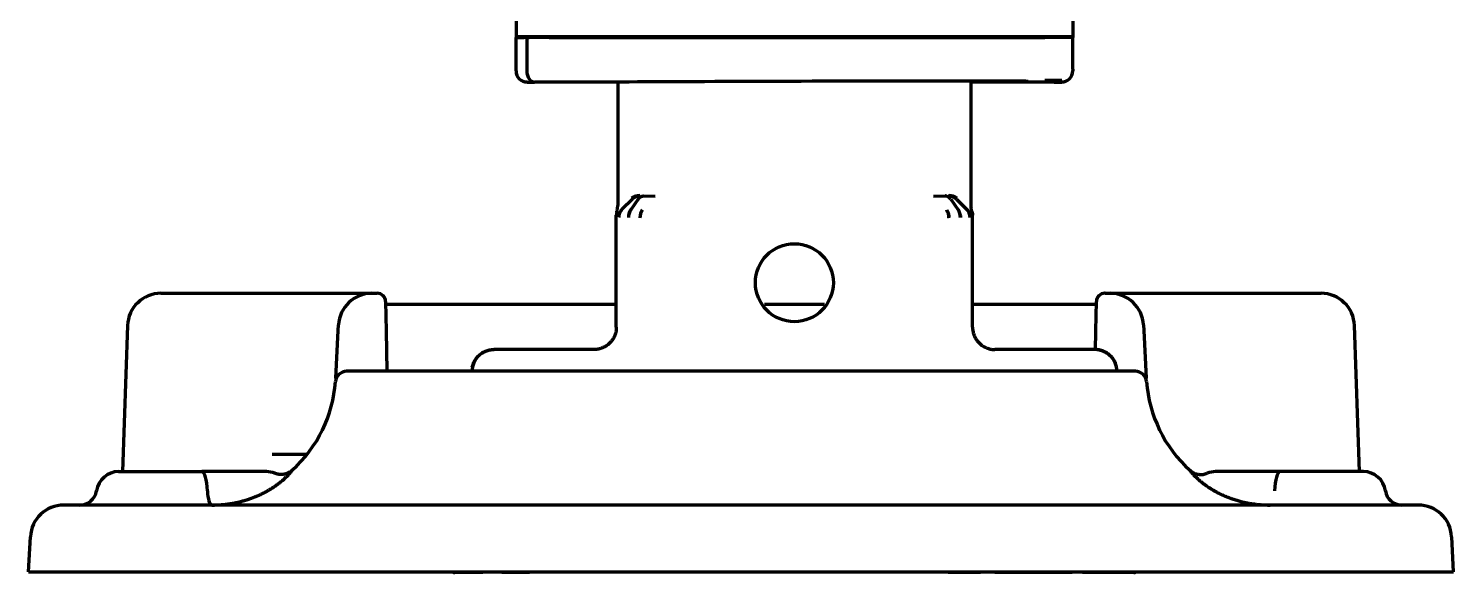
# Model space of a CAD drawing. Header units: inches. Extents: x -2983 to 7024, y 422 to 5529.
# Drawn here: x 6058.8 to 6186.8, y 2093.3 to 2142.1 of the extents above; entities that cross this region are included whole.
import ezdxf

# ---------------------------------------------------------------- set-up
doc = ezdxf.new("R2010")
doc.units = ezdxf.units.IN

msp = doc.modelspace()

# ---------------------------------------------------------------- linework, layer by layer
at = {"linetype": 'Continuous', "lineweight": 70}
for p, q in [((6152.62, 2271.89), (6152.62, 2141.39)), ((6102.62, 2218.45), (6102.62, 2141.39)), ((6102.62, 2141.39), (6102.62, 2141.34)), ((6104.42, 2141.39), (6102.62, 2141.39)), ((6102.62, 2141.34), (6103.36, 2141.34)), ((6102.62, 2138.35), (6102.62, 2141.34)), ((6103.58, 2141.34), (6103.36, 2141.34)), ((6103.58, 2141.34), (6103.81, 2141.34)), ((6103.58, 2141.34), (6103.58, 2138.34)), ((6103.58, 2141.34), (6103.58, 2138.34)), ((6103.72, 2141.34), (6103.87, 2141.39)), ((6105.58, 2141.34), (6103.81, 2141.34)), ((6150.82, 2141.39), (6104.42, 2141.39)), ((6104.88, 2141.39), (6104.73, 2141.34)), ((6105.58, 2141.34), (6150.12, 2141.34)), ((6106.34, 2141.39), (6106.23, 2141.34)), ((6106.34, 2141.39), (6106.23, 2141.34)), ((6115.15, 2141.34), (6115, 2141.39)), ((6130, 2141.34), (6129.85, 2141.39)), ((6145.56, 2141.34), (6145.41, 2141.39)), ((6152.62, 2141.34), (6150.12, 2141.34)), ((6152.62, 2141.39), (6150.82, 2141.39)), ((6151.52, 2141.34), (6151.37, 2141.39)), ((6152.62, 2141.4), (6152.62, 2141.34)), ((6152.62, 2138.49), (6152.62, 2141.34)), ((6152.62, 2138.49), (6152.62, 2138.35)), ((6104.06, 2137.34), (6104.29, 2137.34)), ((6112.78, 2137.34), (6104.29, 2137.34)), ((6112.78, 2137.34), (6104.29, 2137.34)), ((6111.75, 2137.34), (6111.75, 2126.26)), ((6143.5, 2126.26), (6143.5, 2137.43)), ((6150.96, 2137.34), (6143.5, 2137.34)), ((6150.96, 2137.34), (6143.5, 2137.34)), ((6150.96, 2137.34), (6151.19, 2137.34)), ((6113.07, 2126.84), (6112.13, 2125.9)), ((6113.59, 2126.82), (6112.92, 2125.88)), ((6114.08, 2127.12), (6115.12, 2127.1)), ((6140.13, 2127.1), (6141.17, 2127.12)), ((6141.66, 2126.82), (6142.33, 2125.88)), ((6142.18, 2126.84), (6143.12, 2125.9)), ((6111.62, 2115.34), (6111.62, 2125.4)), ((6112.92, 2125.88), (6112.92, 2125.88)), ((6142.33, 2125.88), (6142.33, 2125.88)), ((6143.62, 2115.34), (6143.62, 2125.4)), ((6070.72, 2118.39), (6076.22, 2118.39)), ((6076.22, 2118.39), (6083.67, 2118.39)), ((6083.67, 2118.39), (6089.67, 2118.39)), ((6089.67, 2118.39), (6090.12, 2118.39)), ((6090.12, 2118.39), (6090.15, 2118.39)), ((6090.9, 2117.66), (6090.95, 2115.02)), ((6111.62, 2117.39), (6090.91, 2117.39)), ((6130.32, 2117.39), (6124.93, 2117.39)), ((6154.74, 2117.39), (6143.62, 2117.39)), ((6154.7, 2115.02), (6154.75, 2117.66)), ((6155.53, 2118.39), (6155.5, 2118.39)), ((6155.53, 2118.39), (6155.98, 2118.39)), ((6155.98, 2118.39), (6161.97, 2118.39)), ((6161.97, 2118.39), (6169.43, 2118.39)), ((6169.43, 2118.39), (6174.93, 2118.39)), ((6067.72, 2115.5), (6067.27, 2102.39)), ((6086.42, 2110.76), (6086.65, 2115.05)), ((6086.65, 2115.05), (6086.68, 2115.55)), ((6090.95, 2115.02), (6091.01, 2111.39)), ((6154.67, 2113.25), (6154.7, 2115.02)), ((6158.97, 2115.55), (6159, 2115.05)), ((6159, 2115.05), (6159.22, 2110.76)), ((6178.38, 2102.39), (6177.93, 2115.5)), ((6109.62, 2113.34), (6100.64, 2113.34)), ((6154.61, 2113.34), (6145.62, 2113.34)), ((6158.25, 2111.39), (6087.4, 2111.39)), ((6082.82, 2103.94), (6080.72, 2103.94)), ((6083.85, 2103.94), (6082.82, 2103.94)), ((6066.92, 2102.39), (6074.38, 2102.39)), ((6178.73, 2102.39), (6171.27, 2102.39)), ((6183.66, 2099.39), (6061.99, 2099.39)), ((6058.82, 2093.39), (6058.99, 2096.55)), ((6186.82, 2093.39), (6186.66, 2096.55)), ((6058.82, 2093.39), (6186.82, 2093.39)), ((6099.62, 2093.34), (6097.12, 2093.34)), ((6103.84, 2093.34), (6101.33, 2093.34)), ((6144.35, 2093.34), (6141.43, 2093.34)), ((6152.57, 2093.34), (6145.61, 2093.34)), ((6158.12, 2093.34), (6153.49, 2093.34))]:
    msp.add_line(p, q, dxfattribs=at)
msp.add_circle((6127.62, 2119.34), 3.5, dxfattribs=at)
for centre, radius, start, end in [((6070.72, 2115.39), 3, 90, 178), ((6089.67, 2115.39), 3, 90, 177), ((6090.15, 2117.64), 0.75, 1, 90), ((6155.5, 2117.64), 0.75, 90, 179), ((6155.98, 2115.39), 3, 3, 90), ((6174.93, 2115.39), 3, 2, 90), ((6087.4, 2110.39), 1, 90, 175.5883), ((6158.25, 2110.39), 1, 4.4117, 90), ((6074.44, 2111.39), 12, 312.3399, 355.5883), ((6171.21, 2111.39), 12, 184.4117, 227.6601), ((6066.92, 2100.39), 2, 90, 171.7868), ((6178.73, 2100.39), 2, 8.2132, 90), ((6063.45, 2100.89), 1.5, 270, 351.7868), ((6182.19, 2100.89), 1.5, 188.2132, 270), ((6061.99, 2096.39), 3, 90, 177), ((6183.66, 2096.39), 3, 3, 90), ((6097.12, 2093.84), 0.5, 244.1573, 270), ((6158.12, 2093.84), 0.5, 270, 295.8427)]:
    msp.add_arc(centre, radius, start, end, dxfattribs=at)
for centre, major_axis, ratio, start_param, end_param in [((6103.62, 2138.35), (-1, 0), 0.999995, 0, 1.567711), ((6104.29, 2138.34), (0, 1), 0.707107, 1.570796, 3.141593), ((6104.29, 2138.34), (0, 1), 0.707107, 1.570796, 3.141593), ((6151.62, 2138.35), (-1, 0), 0.999995, 1.573882, 3.141593), ((6105.12, 2137.34), (-1.5, 0), 0.003085, 0.00001, 0.785408), ((6127.62, 2137.34), (21, 0.06), 0.003085, 5.569494, 8.63937), ((6150.13, 2137.48), (1.5, 0), 0.003085, 6.283176, 7.853972), ((6150.13, 2137.34), (1.5, 0), 0.003085, 5.497778, 6.283176), ((6113.77, 2126.13), (-0.707, -0.707), 0.999695, 3.927142, 4.71239), ((6113.42, 2125.18), (-0.017, -1), 0.707053, 3.945502, 4.724738), ((6114.45, 2125.16), (-0.01, -1), 0.707088, 3.940402, 4.719667), ((6140.8, 2125.16), (0.01, -1), 0.707088, 1.563519, 2.342782), ((6141.83, 2125.18), (0.017, -1), 0.707053, 1.558447, 2.337683), ((6142.41, 2125.19), (0.508, -0.861), 0.999795, 1.037568, 1.82282), ((6100.64, 2111.34), (1.41, 1.41), 0.999695, 0.78555, 2.330252), ((6154.61, 2111.34), (-1.41, 1.41), 0.999695, 3.952934, 5.497635), ((6074.38, 2100.39), (0, -2), 0.263465, 1.714146, 3.141593), ((6080.19, 2100.39), (0, -2), 1, 2.752772, 3.14159), ((6165.46, 2100.39), (0, 2), 1, 0, 0.388814), ((6171.27, 2100.39), (0, -2), 0.263455, 3.141593, 4.569043), ((6075.29, 2100.89), (0, 1.5), 0.263454, 1.714146, 3.141591)]:
    msp.add_ellipse(centre, major_axis=major_axis, ratio=ratio, start_param=start_param, end_param=end_param, dxfattribs=at)
for points, knots in [([(6111.67, 2125.69), (6111.69, 2125.78), (6111.71, 2125.87), (6111.74, 2126.02), (6111.74, 2126.09), (6111.75, 2126.18), (6111.75, 2126.21), (6111.75, 2126.23), (6111.75, 2126.24), (6111.75, 2126.25), (6111.75, 2126.25), (6111.75, 2126.26)], [0, 0, 0, 0, 0.5, 0.5, 0.75, 0.875, 0.9375, 0.9375, 0.96875, 0.96875, 1, 1, 1, 1]), ([(6113.76, 2127.15), (6113.68, 2127.15), (6113.61, 2127.15), (6113.47, 2127.13), (6113.4, 2127.11), (6113.3, 2127.08), (6113.27, 2127.07), (6113.21, 2127.05), (6113.18, 2127.03), (6113.13, 2127), (6113.1, 2126.99), (6113.05, 2126.95), (6113.02, 2126.93), (6112.99, 2126.91)], [0, 0, 0, 0, 0.25, 0.25, 0.5, 0.5, 0.625, 0.625, 0.75, 0.75, 0.875, 0.875, 1, 1, 1, 1]), ([(6113.59, 2126.82), (6113.62, 2126.87), (6113.65, 2126.91), (6113.7, 2126.96), (6113.71, 2126.97), (6113.73, 2126.98), (6113.74, 2126.99), (6113.77, 2127.01), (6113.79, 2127.03), (6113.86, 2127.07), (6113.9, 2127.09), (6113.96, 2127.1), (6113.97, 2127.11), (6113.99, 2127.11), (6113.99, 2127.11), (6113.99, 2127.11), (6114, 2127.11), (6114.01, 2127.11), (6114.04, 2127.12), (6114.06, 2127.12), (6114.08, 2127.12)], [0, 0, 0, 0, 0.25, 0.25, 0.3125, 0.3125, 0.375, 0.375, 0.5, 0.5, 0.75, 0.75, 0.8125, 0.828125, 0.828125, 0.84375, 0.84375, 0.875, 0.875, 1, 1, 1, 1]), ([(6141.66, 2126.82), (6141.63, 2126.87), (6141.59, 2126.91), (6141.54, 2126.97), (6141.52, 2126.98), (6141.49, 2127.01), (6141.48, 2127.01), (6141.46, 2127.03), (6141.45, 2127.03), (6141.39, 2127.07), (6141.35, 2127.08), (6141.29, 2127.1), (6141.28, 2127.11), (6141.26, 2127.11), (6141.26, 2127.11), (6141.25, 2127.11), (6141.25, 2127.11), (6141.24, 2127.11), (6141.21, 2127.12), (6141.19, 2127.12), (6141.17, 2127.12)], [0, 0, 0, 0, 0.25, 0.25, 0.375, 0.375, 0.4375, 0.4375, 0.5, 0.5, 0.75, 0.75, 0.8125, 0.828125, 0.828125, 0.84375, 0.84375, 0.875, 0.875, 1, 1, 1, 1]), ([(6142.18, 2126.84), (6142.13, 2126.89), (6142.03, 2126.97), (6141.92, 2127.03), (6141.8, 2127.08), (6141.73, 2127.1), (6141.65, 2127.12), (6141.63, 2127.12), (6141.6, 2127.12), (6141.59, 2127.13), (6141.58, 2127.13), (6141.54, 2127.13), (6141.51, 2127.13), (6141.47, 2127.13)], [0, 0, 0, 0, 0.25, 0.5, 0.5, 0.75, 0.75, 0.8125, 0.84375, 0.84375, 0.875, 0.875, 1, 1, 1, 1]), ([(6142.25, 2126.91), (6142.2, 2126.95), (6142.15, 2126.99), (6142.04, 2127.05), (6141.98, 2127.07), (6141.85, 2127.11), (6141.78, 2127.13), (6141.64, 2127.15), (6141.57, 2127.15), (6141.49, 2127.15)], [0, 0, 0, 0, 0.25, 0.25, 0.5, 0.5, 0.75, 0.75, 1, 1, 1, 1]), ([(6143.58, 2125.69), (6143.55, 2125.78), (6143.53, 2125.87), (6143.51, 2126.02), (6143.51, 2126.09), (6143.5, 2126.18), (6143.5, 2126.21), (6143.5, 2126.23), (6143.5, 2126.24), (6143.5, 2126.25), (6143.5, 2126.25), (6143.5, 2126.26)], [0, 0, 0, 0, 0.5, 0.5, 0.75, 0.875, 0.9375, 0.9375, 0.96875, 0.96875, 1, 1, 1, 1]), ([(6111.67, 2125.69), (6111.67, 2125.69), (6111.67, 2125.69), (6111.66, 2125.66), (6111.65, 2125.62), (6111.63, 2125.55), (6111.63, 2125.47), (6111.62, 2125.43), (6111.62, 2125.4)], [0, 0, 0, 0, 0.000031, 0.000031, 0.250024, 0.500016, 0.750008, 1, 1, 1, 1]), ([(6112.13, 2125.9), (6112.08, 2125.85), (6112.04, 2125.8), (6111.97, 2125.69), (6111.94, 2125.63), (6111.89, 2125.51), (6111.87, 2125.45), (6111.84, 2125.32), (6111.83, 2125.26), (6111.83, 2125.19)], [0, 0, 0, 0, 0.25, 0.25, 0.5, 0.5, 0.75, 0.75, 1, 1, 1, 1]), ([(6113.95, 2125.86), (6113.95, 2125.86), (6113.95, 2125.86), (6113.94, 2125.84), (6113.9, 2125.79), (6113.86, 2125.71), (6113.83, 2125.63), (6113.8, 2125.54), (6113.77, 2125.45), (6113.76, 2125.35), (6113.75, 2125.26), (6113.74, 2125.19), (6113.74, 2125.16)], [0, 0, 0, 0, 0.00004, 0.00004, 0.125035, 0.25003, 0.375025, 0.50002, 0.625015, 0.75001, 0.875005, 1, 1, 1, 1]), ([(6141.3, 2125.86), (6141.3, 2125.86), (6141.3, 2125.86), (6141.31, 2125.84), (6141.34, 2125.79), (6141.38, 2125.71), (6141.42, 2125.63), (6141.45, 2125.54), (6141.47, 2125.45), (6141.49, 2125.35), (6141.5, 2125.26), (6141.5, 2125.19), (6141.51, 2125.16)], [0, 0, 0, 0, 0.000028, 0.000028, 0.125025, 0.250021, 0.375018, 0.500014, 0.625011, 0.750007, 0.875004, 1, 1, 1, 1]), ([(6143.12, 2125.9), (6143.17, 2125.85), (6143.21, 2125.8), (6143.26, 2125.72), (6143.28, 2125.69), (6143.31, 2125.63), (6143.33, 2125.6), (6143.36, 2125.51), (6143.38, 2125.45), (6143.4, 2125.36), (6143.41, 2125.32), (6143.41, 2125.28), (6143.41, 2125.27), (6143.41, 2125.26), (6143.41, 2125.25), (6143.41, 2125.22), (6143.41, 2125.21), (6143.41, 2125.19)], [0, 0, 0, 0, 0.25, 0.25, 0.375, 0.375, 0.5, 0.5, 0.75, 0.75, 0.875, 0.875, 0.90625, 0.90625, 0.9375, 0.9375, 1, 1, 1, 1]), ([(6143.58, 2125.69), (6143.58, 2125.69), (6143.58, 2125.69), (6143.59, 2125.66), (6143.6, 2125.62), (6143.61, 2125.55), (6143.62, 2125.47), (6143.62, 2125.43), (6143.62, 2125.4)], [0, 0, 0, 0, 0.000031, 0.000031, 0.250024, 0.500016, 0.750008, 1, 1, 1, 1]), ([(6098.69, 2111.77), (6098.7, 2111.82), (6098.71, 2111.87), (6098.73, 2111.95), (6098.74, 2111.98), (6098.77, 2112.05), (6098.78, 2112.08), (6098.84, 2112.23), (6098.9, 2112.34), (6099.01, 2112.51), (6099.05, 2112.56), (6099.11, 2112.63), (6099.13, 2112.66), (6099.18, 2112.71), (6099.2, 2112.73), (6099.32, 2112.85), (6099.42, 2112.93), (6099.55, 2113.02), (6099.58, 2113.04), (6099.62, 2113.06), (6099.64, 2113.07), (6099.67, 2113.09), (6099.74, 2113.13), (6099.81, 2113.16), (6099.99, 2113.24), (6100.12, 2113.28), (6100.28, 2113.31), (6100.31, 2113.32), (6100.38, 2113.33), (6100.41, 2113.33), (6100.51, 2113.34), (6100.57, 2113.34), (6100.64, 2113.34)], [0, 0, 0, 0, 0.056381, 0.056381, 0.092674, 0.092674, 0.128967, 0.128967, 0.274139, 0.274139, 0.346725, 0.346725, 0.383018, 0.383018, 0.419312, 0.419312, 0.564484, 0.564484, 0.600777, 0.600777, 0.618923, 0.618923, 0.63707, 0.709656, 0.709656, 0.854828, 0.854828, 0.891121, 0.891121, 0.927414, 0.927414, 1, 1, 1, 1]), ([(6156.55, 2111.83), (6156.54, 2111.86), (6156.53, 2111.89), (6156.51, 2111.95), (6156.5, 2111.98), (6156.48, 2112.05), (6156.47, 2112.08), (6156.41, 2112.23), (6156.35, 2112.34), (6156.24, 2112.51), (6156.2, 2112.56), (6156.14, 2112.63), (6156.11, 2112.66), (6156.07, 2112.71), (6156.05, 2112.73), (6155.93, 2112.85), (6155.83, 2112.93), (6155.7, 2113.02), (6155.67, 2113.04), (6155.63, 2113.06), (6155.61, 2113.07), (6155.58, 2113.09), (6155.51, 2113.13), (6155.44, 2113.16), (6155.26, 2113.24), (6155.13, 2113.28), (6154.97, 2113.31), (6154.94, 2113.32), (6154.87, 2113.33), (6154.84, 2113.33), (6154.74, 2113.34), (6154.68, 2113.34), (6154.61, 2113.34)], [0, 0, 0, 0, 0.035877, 0.035877, 0.072958, 0.072958, 0.11004, 0.11004, 0.258367, 0.258367, 0.33253, 0.33253, 0.369612, 0.369612, 0.406693, 0.406693, 0.55502, 0.55502, 0.592102, 0.592102, 0.610642, 0.610642, 0.629183, 0.703347, 0.703347, 0.851673, 0.851673, 0.888755, 0.888755, 0.925837, 0.925837, 1, 1, 1, 1]), ([(6078.6, 2102.39), (6078.27, 2102.39), (6077.94, 2102.39), (6077.44, 2102.39), (6077.28, 2102.39), (6076.94, 2102.39), (6076.77, 2102.39), (6076.42, 2102.39), (6076.24, 2102.39), (6075.98, 2102.39), (6075.89, 2102.39), (6075.71, 2102.39), (6075.61, 2102.39), (6075.34, 2102.39), (6075.15, 2102.39), (6074.77, 2102.39), (6074.58, 2102.39), (6074.38, 2102.39)], [0, 0, 0, 0, 0.25, 0.25, 0.375, 0.375, 0.5, 0.5, 0.625, 0.625, 0.6875, 0.6875, 0.75, 0.75, 0.875, 0.875, 1, 1, 1, 1]), ([(6080.19, 2102.39), (6080.19, 2102.39), (6080.18, 2102.39), (6080.15, 2102.39), (6080.12, 2102.39), (6080.06, 2102.39), (6080.01, 2102.39), (6079.94, 2102.39), (6079.91, 2102.39), (6079.87, 2102.39), (6079.86, 2102.39), (6079.82, 2102.39), (6079.81, 2102.39), (6079.73, 2102.39), (6079.65, 2102.39), (6079.49, 2102.39), (6079.4, 2102.39), (6079.27, 2102.39), (6079.25, 2102.39), (6079.19, 2102.39), (6079.17, 2102.39), (6079.09, 2102.39), (6079.03, 2102.39), (6078.86, 2102.39), (6078.73, 2102.39), (6078.6, 2102.39)], [0, 0, 0, 0, 0.120168, 0.120168, 0.245859, 0.245859, 0.371549, 0.371549, 0.434394, 0.434394, 0.465816, 0.465816, 0.497239, 0.497239, 0.622929, 0.622929, 0.74862, 0.74862, 0.780042, 0.780042, 0.811465, 0.811465, 0.87431, 0.87431, 1, 1, 1, 1]), ([(6081.04, 2101.14), (6081.05, 2101.14), (6081.06, 2101.15), (6081.08, 2101.17), (6081.1, 2101.18), (6081.12, 2101.2), (6081.14, 2101.21), (6081.17, 2101.23), (6081.19, 2101.24), (6081.21, 2101.26), (6081.23, 2101.27), (6081.25, 2101.29), (6081.27, 2101.3), (6081.29, 2101.32), (6081.31, 2101.33), (6081.33, 2101.35), (6081.35, 2101.36), (6081.37, 2101.38), (6081.39, 2101.39), (6081.41, 2101.41), (6081.43, 2101.42), (6081.45, 2101.44), (6081.47, 2101.46), (6081.49, 2101.47), (6081.5, 2101.49), (6081.52, 2101.5), (6081.54, 2101.52), (6081.56, 2101.53), (6081.58, 2101.55), (6081.6, 2101.56), (6081.61, 2101.58), (6081.63, 2101.59), (6081.65, 2101.6), (6081.67, 2101.62), (6081.68, 2101.63), (6081.7, 2101.65), (6081.76, 2101.7), (6081.86, 2101.79), (6081.98, 2101.91), (6082.08, 2102.01), (6082.18, 2102.11), (6082.27, 2102.21), (6082.34, 2102.29), (6082.4, 2102.36), (6082.43, 2102.4), (6082.45, 2102.42), (6082.46, 2102.44), (6082.47, 2102.45), (6082.48, 2102.46), (6082.49, 2102.47), (6082.49, 2102.48), (6082.5, 2102.49), (6082.5, 2102.5), (6082.51, 2102.5), (6082.51, 2102.51), (6082.52, 2102.51), (6082.52, 2102.52), (6082.52, 2102.52), (6082.52, 2102.52), (6082.52, 2102.52), (6082.52, 2102.52), (6082.52, 2102.52)], [0, 0, 0, 0, 0.005981, 0.011979, 0.017993, 0.024024, 0.030072, 0.036136, 0.042216, 0.048312, 0.054424, 0.060552, 0.066696, 0.072855, 0.07903, 0.085221, 0.091427, 0.097648, 0.103885, 0.110137, 0.116404, 0.122686, 0.128984, 0.135296, 0.141623, 0.147964, 0.154321, 0.160692, 0.167078, 0.173478, 0.179893, 0.186322, 0.192766, 0.199223, 0.205695, 0.212182, 0.218682, 0.277307, 0.334296, 0.389687, 0.443531, 0.513013, 0.578894, 0.641314, 0.700366, 0.720227, 0.739948, 0.759533, 0.778983, 0.798302, 0.817491, 0.83655, 0.855481, 0.874285, 0.892964, 0.911522, 0.92996, 0.94828, 0.966483, 0.984571, 1, 1, 1, 1]), ([(6163.13, 2102.52), (6163.13, 2102.52), (6163.13, 2102.52), (6163.13, 2102.52), (6163.13, 2102.52), (6163.13, 2102.52), (6163.13, 2102.52), (6163.13, 2102.51), (6163.13, 2102.51), (6163.13, 2102.51), (6163.14, 2102.51), (6163.14, 2102.51), (6163.14, 2102.5), (6163.14, 2102.5), (6163.14, 2102.5), (6163.15, 2102.49), (6163.16, 2102.48), (6163.17, 2102.46), (6163.19, 2102.43), (6163.22, 2102.4), (6163.25, 2102.36), (6163.31, 2102.29), (6163.38, 2102.21), (6163.47, 2102.11), (6163.56, 2102.01), (6163.67, 2101.91), (6163.79, 2101.79), (6163.89, 2101.7), (6163.97, 2101.63), (6164, 2101.6), (6164.04, 2101.57), (6164.08, 2101.54), (6164.11, 2101.51), (6164.15, 2101.48), (6164.19, 2101.45), (6164.23, 2101.42), (6164.27, 2101.39), (6164.31, 2101.36), (6164.35, 2101.32), (6164.39, 2101.29), (6164.44, 2101.26), (6164.48, 2101.23), (6164.52, 2101.2), (6164.57, 2101.17), (6164.6, 2101.15), (6164.61, 2101.14)], [0, 0, 0, 0, 0.029105, 0.038847, 0.048609, 0.058391, 0.068194, 0.078018, 0.087864, 0.09773, 0.107619, 0.117529, 0.127462, 0.137417, 0.147396, 0.157398, 0.192275, 0.227923, 0.264352, 0.301579, 0.36045, 0.422688, 0.488383, 0.557676, 0.611378, 0.666619, 0.723453, 0.781915, 0.795247, 0.808519, 0.821731, 0.834881, 0.84797, 0.860996, 0.87396, 0.886861, 0.899697, 0.912469, 0.925176, 0.937816, 0.95039, 0.962897, 0.975334, 0.987703, 1, 1, 1, 1]), ([(6163.13, 2102.52), (6163.18, 2102.47), (6163.24, 2102.43), (6163.36, 2102.34), (6163.43, 2102.31), (6163.56, 2102.24), (6163.63, 2102.22), (6163.77, 2102.17), (6163.84, 2102.16), (6163.98, 2102.14), (6164.06, 2102.13), (6164.2, 2102.13), (6164.27, 2102.13), (6164.4, 2102.15), (6164.46, 2102.17), (6164.59, 2102.2), (6164.65, 2102.22), (6164.7, 2102.24)], [0, 0, 0, 0, 0.125, 0.125, 0.25, 0.25, 0.375, 0.375, 0.5, 0.5, 0.625, 0.625, 0.75, 0.75, 0.875, 0.875, 1, 1, 1, 1]), ([(6167.05, 2102.39), (6167.01, 2102.39), (6166.98, 2102.39), (6166.92, 2102.39), (6166.82, 2102.39), (6166.74, 2102.39), (6166.56, 2102.39), (6166.46, 2102.39), (6166.31, 2102.39), (6166.26, 2102.39), (6166.19, 2102.39), (6166.17, 2102.39), (6166.12, 2102.39), (6166.02, 2102.39), (6165.92, 2102.39), (6165.82, 2102.39), (6165.79, 2102.39), (6165.75, 2102.39), (6165.74, 2102.39), (6165.71, 2102.39), (6165.7, 2102.39), (6165.63, 2102.39), (6165.59, 2102.39), (6165.53, 2102.39), (6165.5, 2102.39), (6165.47, 2102.39), (6165.46, 2102.39), (6165.46, 2102.39)], [0, 0, 0, 0, 0.031409, 0.031409, 0.062818, 0.125636, 0.125636, 0.251273, 0.251273, 0.314091, 0.314091, 0.3455, 0.3455, 0.376909, 0.502546, 0.502546, 0.565364, 0.565364, 0.596773, 0.596773, 0.628182, 0.628182, 0.753819, 0.753819, 0.879455, 0.879455, 1, 1, 1, 1]), ([(6171.27, 2102.39), (6171.07, 2102.39), (6170.88, 2102.39), (6170.59, 2102.39), (6170.5, 2102.39), (6170.31, 2102.39), (6170.22, 2102.39), (6169.76, 2102.39), (6169.4, 2102.39), (6168.97, 2102.39), (6168.88, 2102.39), (6168.71, 2102.39), (6168.63, 2102.39), (6168.37, 2102.39), (6168.2, 2102.39), (6167.71, 2102.39), (6167.38, 2102.39), (6167.05, 2102.39)], [0, 0, 0, 0, 0.125, 0.125, 0.1875, 0.1875, 0.25, 0.25, 0.5, 0.5, 0.5625, 0.5625, 0.625, 0.625, 0.75, 0.75, 1, 1, 1, 1]), ([(6075.29, 2099.39), (6075.31, 2099.39), (6075.34, 2099.39), (6075.38, 2099.39), (6075.42, 2099.39), (6075.47, 2099.39), (6075.51, 2099.39), (6075.55, 2099.4), (6075.6, 2099.4), (6075.64, 2099.4), (6075.69, 2099.4), (6075.73, 2099.4), (6075.77, 2099.4), (6075.82, 2099.4), (6075.86, 2099.41), (6075.9, 2099.41), (6075.95, 2099.41), (6075.99, 2099.41), (6076.03, 2099.42), (6076.08, 2099.42), (6076.12, 2099.42), (6076.17, 2099.43), (6076.21, 2099.43), (6076.25, 2099.43), (6076.3, 2099.44), (6076.34, 2099.44), (6076.38, 2099.45), (6076.43, 2099.45), (6076.47, 2099.45), (6076.51, 2099.46), (6076.56, 2099.46), (6076.6, 2099.47), (6076.64, 2099.47), (6076.68, 2099.48), (6076.73, 2099.49), (6076.77, 2099.49), (6076.81, 2099.5), (6076.86, 2099.5), (6076.9, 2099.51), (6076.94, 2099.52), (6076.98, 2099.52), (6077.03, 2099.53), (6077.07, 2099.54), (6077.11, 2099.54), (6077.15, 2099.55), (6077.2, 2099.56), (6077.24, 2099.57), (6077.28, 2099.57), (6077.32, 2099.58), (6077.37, 2099.59), (6077.41, 2099.6), (6077.45, 2099.61), (6077.49, 2099.62), (6077.53, 2099.63), (6077.58, 2099.63), (6077.62, 2099.64), (6077.66, 2099.65), (6077.7, 2099.66), (6077.74, 2099.67), (6077.78, 2099.68), (6077.83, 2099.69), (6077.87, 2099.7), (6077.91, 2099.71), (6077.95, 2099.72), (6077.99, 2099.73), (6078.03, 2099.75), (6078.07, 2099.76), (6078.11, 2099.77), (6078.15, 2099.78), (6078.19, 2099.79), (6078.23, 2099.8), (6078.27, 2099.81), (6078.31, 2099.83), (6078.35, 2099.84), (6078.39, 2099.85), (6078.43, 2099.86), (6078.49, 2099.88), (6078.55, 2099.9), (6078.63, 2099.93), (6078.71, 2099.95), (6078.79, 2099.98), (6078.86, 2100.01), (6078.94, 2100.04), (6079.02, 2100.07), (6079.09, 2100.1), (6079.17, 2100.13), (6079.25, 2100.16), (6079.32, 2100.19), (6079.4, 2100.22), (6079.48, 2100.26), (6079.55, 2100.29), (6079.63, 2100.32), (6079.7, 2100.36), (6079.77, 2100.4), (6079.85, 2100.43), (6079.92, 2100.47), (6079.99, 2100.51), (6080.07, 2100.54), (6080.14, 2100.58), (6080.21, 2100.62), (6080.28, 2100.66), (6080.35, 2100.7), (6080.42, 2100.74), (6080.5, 2100.79), (6080.56, 2100.83), (6080.63, 2100.87), (6080.7, 2100.91), (6080.77, 2100.96), (6080.84, 2101), (6080.91, 2101.05), (6080.97, 2101.09), (6081.02, 2101.12), (6081.04, 2101.14)], [0, 0, 0, 0, 0.006366, 0.012739, 0.019119, 0.025506, 0.031899, 0.0383, 0.044708, 0.051122, 0.057542, 0.06397, 0.070404, 0.076844, 0.083291, 0.089744, 0.096204, 0.10267, 0.109142, 0.115621, 0.122106, 0.128598, 0.135096, 0.1416, 0.14811, 0.154627, 0.16115, 0.167679, 0.174215, 0.180756, 0.187304, 0.193857, 0.200417, 0.206983, 0.213555, 0.220133, 0.226717, 0.233307, 0.239902, 0.246504, 0.253112, 0.259725, 0.266344, 0.272969, 0.2796, 0.286236, 0.292878, 0.299525, 0.306178, 0.312837, 0.319501, 0.326171, 0.332846, 0.339527, 0.346213, 0.352904, 0.359602, 0.366304, 0.373012, 0.379725, 0.386443, 0.393167, 0.399896, 0.40663, 0.413369, 0.420114, 0.426863, 0.433618, 0.440378, 0.447143, 0.453913, 0.460688, 0.467469, 0.474254, 0.481044, 0.487839, 0.494639, 0.508034, 0.521492, 0.535014, 0.5486, 0.562249, 0.575962, 0.589737, 0.603575, 0.617475, 0.631436, 0.64546, 0.659546, 0.673693, 0.687901, 0.70217, 0.7165, 0.73089, 0.74534, 0.75985, 0.774421, 0.78905, 0.80374, 0.818488, 0.833295, 0.84816, 0.863085, 0.878067, 0.893108, 0.908207, 0.923363, 0.938576, 0.953847, 0.969175, 0.984559, 1, 1, 1, 1]), ([(6164.61, 2101.14), (6164.62, 2101.13), (6164.64, 2101.11), (6164.68, 2101.09), (6164.71, 2101.07), (6164.75, 2101.04), (6164.78, 2101.02), (6164.81, 2101), (6164.85, 2100.98), (6164.88, 2100.95), (6164.92, 2100.93), (6164.95, 2100.91), (6164.99, 2100.89), (6165.02, 2100.86), (6165.06, 2100.84), (6165.09, 2100.82), (6165.13, 2100.8), (6165.17, 2100.78), (6165.2, 2100.76), (6165.24, 2100.74), (6165.27, 2100.72), (6165.31, 2100.69), (6165.35, 2100.67), (6165.38, 2100.65), (6165.42, 2100.63), (6165.46, 2100.61), (6165.49, 2100.59), (6165.53, 2100.57), (6165.57, 2100.55), (6165.6, 2100.53), (6165.64, 2100.51), (6165.68, 2100.49), (6165.72, 2100.47), (6165.75, 2100.46), (6165.79, 2100.44), (6165.83, 2100.42), (6165.87, 2100.4), (6165.9, 2100.38), (6165.94, 2100.36), (6165.98, 2100.34), (6166.02, 2100.33), (6166.06, 2100.31), (6166.09, 2100.29), (6166.13, 2100.27), (6166.17, 2100.26), (6166.21, 2100.24), (6166.25, 2100.22), (6166.29, 2100.21), (6166.33, 2100.19), (6166.37, 2100.17), (6166.4, 2100.16), (6166.44, 2100.14), (6166.48, 2100.13), (6166.52, 2100.11), (6166.56, 2100.09), (6166.6, 2100.08), (6166.64, 2100.06), (6166.68, 2100.05), (6166.72, 2100.03), (6166.76, 2100.02), (6166.8, 2100), (6166.84, 2099.99), (6166.88, 2099.98), (6166.91, 2099.96), (6166.95, 2099.95), (6166.99, 2099.93), (6167.03, 2099.92), (6167.18, 2099.87), (6167.44, 2099.79), (6167.81, 2099.69), (6168.19, 2099.61), (6168.47, 2099.55), (6168.66, 2099.52), (6168.75, 2099.51), (6168.84, 2099.5), (6168.92, 2099.49), (6169.01, 2099.47), (6169.1, 2099.46), (6169.19, 2099.45), (6169.28, 2099.44), (6169.36, 2099.44), (6169.45, 2099.43), (6169.54, 2099.42), (6169.63, 2099.42), (6169.72, 2099.41), (6169.81, 2099.41), (6169.9, 2099.4), (6169.99, 2099.4), (6170.08, 2099.4), (6170.17, 2099.39), (6170.27, 2099.39), (6170.33, 2099.39), (6170.36, 2099.39)], [0, 0, 0, 0, 0.007905, 0.015796, 0.023671, 0.031531, 0.039376, 0.047206, 0.055021, 0.06282, 0.070604, 0.078373, 0.086127, 0.093865, 0.101588, 0.109296, 0.116988, 0.124665, 0.132326, 0.139972, 0.147602, 0.155217, 0.162816, 0.170399, 0.177967, 0.185518, 0.193055, 0.200575, 0.20808, 0.215569, 0.223043, 0.2305, 0.237942, 0.245367, 0.252777, 0.26017, 0.267548, 0.27491, 0.282255, 0.289584, 0.296897, 0.304194, 0.311475, 0.31874, 0.325988, 0.333221, 0.340437, 0.347636, 0.354819, 0.361986, 0.369136, 0.37627, 0.383387, 0.390488, 0.397572, 0.404639, 0.41169, 0.418724, 0.425741, 0.432742, 0.439726, 0.446693, 0.453644, 0.460577, 0.467494, 0.474394, 0.481276, 0.488142, 0.550495, 0.612099, 0.672931, 0.732973, 0.746426, 0.759869, 0.773302, 0.786725, 0.800139, 0.813542, 0.826934, 0.840316, 0.853687, 0.867047, 0.880396, 0.893734, 0.907061, 0.920376, 0.93368, 0.946971, 0.960249, 0.973514, 0.986764, 1, 1, 1, 1])]:
    msp.add_open_spline(points, degree=3, knots=knots, dxfattribs=at)
for points in [[(6112.92, 2125.88), (6112.9, 2125.86), (6112.87, 2125.81), (6112.83, 2125.73), (6112.79, 2125.65), (6112.76, 2125.56), (6112.74, 2125.47), (6112.72, 2125.37), (6112.71, 2125.28), (6112.71, 2125.21), (6112.71, 2125.18)], [(6142.33, 2125.88), (6142.35, 2125.86), (6142.38, 2125.81), (6142.42, 2125.73), (6142.45, 2125.65), (6142.48, 2125.56), (6142.51, 2125.47), (6142.53, 2125.37), (6142.54, 2125.28), (6142.54, 2125.21), (6142.54, 2125.18)], [(6111.62, 2115.34), (6111.62, 2115.29), (6111.62, 2115.18), (6111.6, 2115.01), (6111.57, 2114.85), (6111.52, 2114.69), (6111.46, 2114.54), (6111.39, 2114.39), (6111.3, 2114.25), (6111.2, 2114.11), (6111.1, 2113.99), (6110.98, 2113.87), (6110.85, 2113.76), (6110.72, 2113.67), (6110.58, 2113.58), (6110.43, 2113.51), (6110.27, 2113.45), (6110.12, 2113.4), (6109.95, 2113.37), (6109.79, 2113.35), (6109.68, 2113.34), (6109.62, 2113.34)], [(6143.62, 2115.34), (6143.62, 2115.29), (6143.63, 2115.18), (6143.65, 2115.01), (6143.68, 2114.85), (6143.73, 2114.69), (6143.79, 2114.54), (6143.86, 2114.39), (6143.95, 2114.25), (6144.04, 2114.11), (6144.15, 2113.99), (6144.27, 2113.87), (6144.39, 2113.76), (6144.53, 2113.67), (6144.67, 2113.58), (6144.82, 2113.51), (6144.97, 2113.45), (6145.13, 2113.4), (6145.29, 2113.37), (6145.46, 2113.35), (6145.57, 2113.34), (6145.62, 2113.34)]]:
    msp.add_open_spline(points, degree=3, dxfattribs=at)
msp.add_rational_spline([(6082.52, 2102.52), (6082.07, 2102.11), (6081.48, 2102.02), (6080.94, 2102.24)], [1.01799767584, 0.964926598344, 1.02922647856, 1.21089731649], degree=3, dxfattribs=at)

doc.saveas('drawing.dxf')
